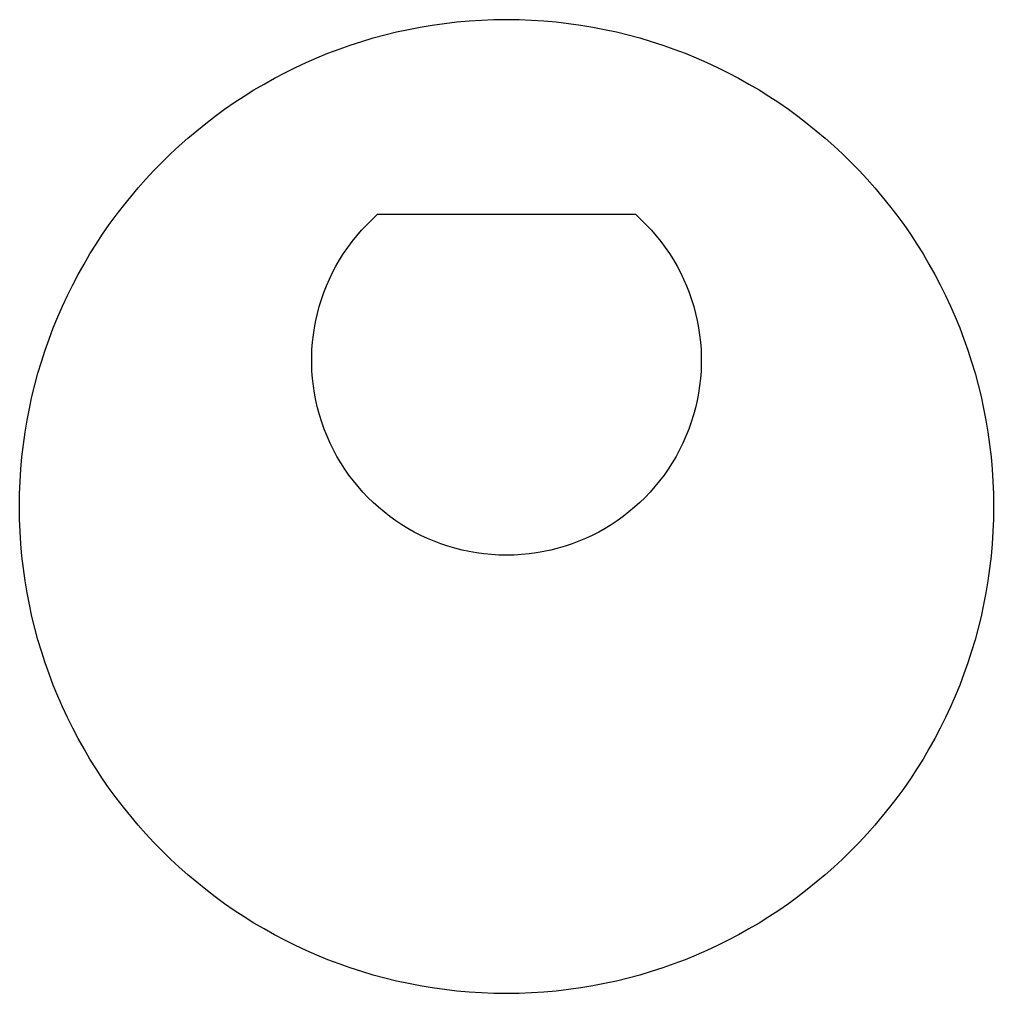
# Model space of a CAD drawing. Header units: millimetres. Extents: x -5 to 5, y -5 to 5.
import ezdxf

# ---------------------------------------------------------------- set-up
doc = ezdxf.new("R2010")
doc.units = ezdxf.units.MM

msp = doc.modelspace()

# ---------------------------------------------------------------- linework, layer by layer
msp.add_lwpolyline([(-1.323, 3), (1.323, 3, -2.64575)], format="xyb", close=True)
msp.add_circle((0, 0), 5)

doc.saveas('drawing.dxf')
